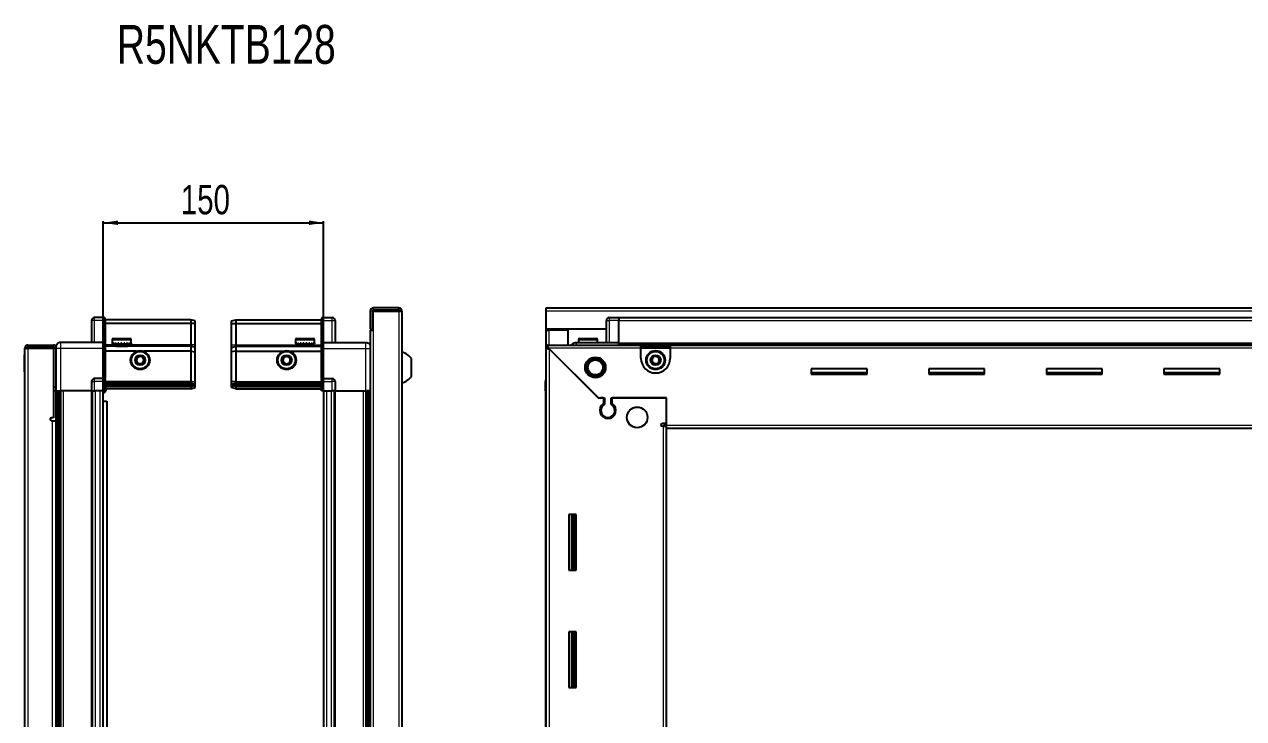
# Model space of a CAD drawing. Header units: millimetres. Extents: x 1319 to 4474, y 312 to 1769.
# Drawn here: x 2843 to 3673, y 1296 to 1769 of the extents above; entities that cross this region are included whole.
import ezdxf

# ---------------------------------------------------------------- set-up
doc = ezdxf.new("R2010")
doc.units = ezdxf.units.MM
doc.layers.add('FORMAT', color=7, linetype='Continuous')
doc.styles.add('SLDTEXTSTYLE0', font='TXT', dxfattribs={"width": 0.75})
doc.dimstyles.new('SLDDIMSTYLE0', dxfattribs={"dimtxt": 20, "dimasz": 10, "dimexe": 0, "dimexo": 0.0625, "dimgap": 5, "dimtad": 2, "dimdec": 1, "dimrnd": 1e-09, "dimzin": 12, "dimdsep": 46, "dimtxsty": 'SLDTEXTSTYLE0', "dimsah": 1, "dimcen": 0.09, "dimadec": 0, "dimazin": 3, "dimtfac": 1, "dimtofl": 0, "dimtmove": 0, "dimatfit": 3, "dimfxl": 0, "dimfrac": 2, "dimtolj": 1, "dimtzin": 12, "dimarcsym": 0})

# ---------------------------------------------------------------- blocks, each defined once
blk = doc.blocks.new('_D_5')
at = {"layer": 'FORMAT'}
for p, q in [((2896.98, 1519.33), (2896.98, 1634.82)), ((2896.98, 1633.82), (3046.98, 1633.82)), ((3046.98, 1519.33), (3046.98, 1634.82))]:
    blk.add_line(p, q, dxfattribs=at)
for points in [[(2896.98, 1633.82), (2906.98, 1632.28), (2906.98, 1635.36)], [(3046.98, 1633.82), (3036.98, 1635.36), (3036.98, 1632.28)]]:
    blk.add_solid(points, dxfattribs=at)
at = {"layer": 'FORMAT', "insert": (2949.81, 1659.6), "char_height": 20, "attachment_point": 1, "style": 'SLDTEXTSTYLE0'}
blk.add_mtext('150', dxfattribs=at)

msp = doc.modelspace()

# ---------------------------------------------------------------- linework, layer by layer
at = {"color": 7, "linetype": 'Continuous', "lineweight": 25}
for p, q in [((2897.13, 1569.32), (2891.13, 1569.32)), ((2897.13, 1569.32), (2897.46, 1569.32)), ((2897.13, 1569.32), (2897.13, 1567.32)), ((2898.33, 1568.82), (2897.46, 1569.32)), ((2898.33, 1567.32), (2898.33, 1568.82)), ((3046.49, 1569.32), (3045.63, 1568.82)), ((3046.49, 1569.32), (3045.63, 1568.82)), ((3045.63, 1568.82), (3045.63, 1567.32)), ((3046.83, 1569.32), (3046.49, 1569.32)), ((3046.83, 1569.32), (3046.49, 1569.32)), ((3046.83, 1567.32), (3046.83, 1569.32)), ((3046.83, 1569.32), (3046.83, 1569.32)), ((3046.83, 1569.32), (3052.83, 1569.32)), ((3078.83, 1573.72), (3078.83, 1561.32)), ((3080.33, 1573.72), (3080.33, 1561.32)), ((3080.83, 1560.82), (3080.83, 1573.72)), ((3080.83, 1573.72), (3098.23, 1573.72)), ((3098.23, 1575.82), (3080.93, 1575.82)), ((3098.23, 1574.32), (3080.93, 1574.32)), ((3098.23, 1574.32), (3098.23, 1575.82)), ((3098.23, 1573.72), (3100.33, 1573.72)), ((3100.33, 1573.72), (3100.33, 778.92)), ((3198.54, 1573.72), (3198.54, 1575.82)), ((3198.54, 1575.82), (4397.54, 1575.82)), ((3198.54, 1561.32), (3198.54, 1573.72)), ((3240.21, 1568.82), (3240.21, 1568.82)), ((3241.54, 1569.32), (3248.04, 1569.32)), ((3241.54, 1569.32), (3248.04, 1569.32)), ((3248.04, 1569.32), (3248.04, 1569.32)), ((3248.04, 1569.32), (3248.04, 1569.32)), ((3248.04, 1569.32), (3248.04, 1567.32)), ((4348.04, 1569.17), (3248.04, 1569.17)), ((2889.13, 1567.32), (2889.13, 1552.32)), ((2897.13, 1552.52), (2897.13, 1567.32)), ((2897.13, 1552.52), (2897.13, 1567.32)), ((2956.63, 1567.82), (2898.33, 1567.82)), ((2898.33, 1567.32), (2898.33, 1552.52)), ((2956.63, 1565.32), (2898.33, 1565.32)), ((2956.63, 1567.82), (2956.63, 1565.32)), ((2959.63, 1567.02), (2956.63, 1567.82)), ((2956.63, 1565.32), (2956.63, 1550.82)), ((2959.63, 1565.17), (2956.63, 1565.32)), ((2959.63, 1565.17), (2959.63, 1567.02)), ((2959.63, 1550.82), (2959.63, 1565.17)), ((2984.33, 1567.02), (2987.33, 1567.82)), ((2984.33, 1565.17), (2984.33, 1567.02)), ((2984.33, 1565.17), (2987.33, 1565.32)), ((2984.33, 1550.82), (2984.33, 1565.17)), ((2987.33, 1567.82), (2987.33, 1565.32)), ((2987.33, 1567.82), (3045.63, 1567.82)), ((2987.33, 1565.32), (2987.33, 1550.82)), ((2987.33, 1565.32), (3045.63, 1565.32)), ((3045.63, 1552.52), (3045.63, 1567.32)), ((3046.83, 1567.32), (3046.83, 1552.52)), ((3054.83, 1567.32), (3054.83, 1552.32)), ((3078.73, 1560.82), (3078.73, 791.82)), ((3078.73, 1560.82), (3080.83, 1560.82)), ((3078.83, 1561.32), (3080.33, 1561.32)), ((3239.54, 1561.32), (3198.54, 1561.32)), ((3198.54, 1560.82), (3198.54, 1561.32)), ((3198.54, 1560.82), (3200.64, 1560.82)), ((3198.54, 1550.57), (3198.54, 1560.82)), ((3200.04, 1560.82), (3200.04, 1561.32)), ((3213.54, 1560.82), (3200.64, 1560.82)), ((3213.54, 1550.57), (3213.54, 1560.82)), ((3239.54, 1552.32), (3239.54, 1567.32)), ((3248.04, 1552.32), (3248.04, 1567.32)), ((2897.13, 1552.32), (2868.13, 1552.32)), ((2897.13, 1552.32), (2897.13, 1552.52)), ((2897.13, 1552.32), (2898.33, 1552.32)), ((2897.13, 1548.32), (2897.13, 1552.32)), ((2898.33, 1552.52), (2898.33, 1552.32)), ((2898.33, 1552.32), (2898.33, 1548.32)), ((2903.13, 1554.22), (2903.13, 1551.82)), ((2903.93, 1555.02), (2911.09, 1555.02)), ((2911.09, 1555.02), (2915.33, 1555.02)), ((2916.13, 1551.82), (2916.13, 1554.22)), ((3027.83, 1554.22), (3027.83, 1551.32)), ((3028.63, 1555.02), (3040.03, 1555.02)), ((3040.83, 1551.32), (3040.83, 1554.22)), ((3045.63, 1552.32), (3045.63, 1552.52)), ((3046.83, 1552.32), (3045.63, 1552.32)), ((3045.63, 1548.32), (3045.63, 1552.32)), ((3046.83, 1552.52), (3046.83, 1552.32)), ((3046.83, 1552.32), (3046.83, 1548.32)), ((3046.83, 1552.32), (3075.83, 1552.32)), ((3219.04, 1552.32), (3248.04, 1552.32)), ((3220.54, 1554.22), (3220.54, 1552.32)), ((3221.34, 1555.02), (3232.74, 1555.02)), ((3233.54, 1552.32), (3233.54, 1554.22)), ((3247.96, 1550.57), (3248.04, 1552.29)), ((3248.04, 1552.32), (3248.04, 1551.82)), ((2843.63, 1543.96), (2843.33, 1543.96)), ((2843.33, 1532.39), (2843.33, 1543.96)), ((2845.13, 1548.47), (2843.63, 1548.47)), ((2843.63, 1547.97), (2843.63, 1548.47)), ((2843.63, 804.67), (2843.63, 1547.97)), ((2845.73, 1549.07), (2845.73, 1550.57)), ((2845.73, 1550.57), (2846.63, 1550.57)), ((2845.73, 1549.07), (2846.63, 1549.07)), ((2845.73, 1548.57), (2863.13, 1548.57)), ((2846.63, 1550.57), (2863.13, 1550.57)), ((2846.63, 1549.07), (2846.63, 1550.57)), ((2846.63, 1549.07), (2863.13, 1549.07)), ((2863.13, 1549.07), (2863.13, 1550.57)), ((2864.63, 1548.57), (2863.13, 1548.57)), ((2863.13, 1548.57), (2863.13, 1501.07)), ((2864.63, 1548.32), (2864.63, 1519.32)), ((2897.13, 1528.02), (2897.13, 1548.32)), ((2956.63, 1549.82), (2898.33, 1549.82)), ((2898.33, 1548.32), (2898.33, 1528.02)), ((2919.63, 1546.32), (2898.33, 1546.32)), ((2903.13, 1551.82), (2903.13, 1551.32)), ((2903.13, 1551.32), (2903.26, 1551.32)), ((2903.45, 1551.82), (2903.26, 1551.82)), ((2903.26, 1551.82), (2903.26, 1551.32)), ((2903.26, 1551.32), (2903.45, 1551.32)), ((2903.45, 1551.82), (2903.45, 1551.32)), ((2903.45, 1551.32), (2903.98, 1551.32)), ((2904.38, 1551.82), (2903.98, 1551.82)), ((2903.98, 1551.82), (2903.98, 1551.32)), ((2903.98, 1551.32), (2904.38, 1551.32)), ((2904.38, 1551.82), (2904.38, 1551.32)), ((2904.38, 1551.32), (2905.25, 1551.32)), ((2905.23, 1551.32), (2905.23, 1551.22)), ((2905.23, 1551.22), (2914.03, 1551.22)), ((2905.82, 1551.82), (2905.25, 1551.82)), ((2905.25, 1551.82), (2905.25, 1551.32)), ((2905.25, 1551.32), (2905.82, 1551.32)), ((2905.63, 1550.82), (2906.32, 1550.34)), ((2905.63, 1550.82), (2910.66, 1550.82)), ((2906.32, 1550.34), (2905.63, 1549.86)), ((2905.63, 1549.86), (2905.63, 1549.82)), ((2905.63, 1549.86), (2910.66, 1549.86)), ((2905.82, 1551.82), (2905.82, 1551.32)), ((2905.82, 1551.32), (2906.95, 1551.32)), ((2906.32, 1550.34), (2910.48, 1550.34)), ((2907.64, 1551.82), (2906.95, 1551.82)), ((2906.95, 1551.82), (2906.95, 1551.32)), ((2906.95, 1551.32), (2907.64, 1551.32)), ((2907.64, 1551.82), (2907.64, 1551.32)), ((2907.64, 1551.32), (2908.91, 1551.32)), ((2909.65, 1551.82), (2908.91, 1551.82)), ((2908.91, 1551.82), (2908.91, 1551.32)), ((2908.91, 1551.32), (2909.14, 1551.32)), ((2909.14, 1551.82), (2909.14, 1551.32)), ((2909.64, 1551.82), (2909.64, 1551.32)), ((2909.64, 1551.32), (2909.65, 1551.32)), ((2909.65, 1551.82), (2909.65, 1551.32)), ((2909.65, 1551.32), (2910.94, 1551.32)), ((2910.48, 1550.34), (2912.94, 1550.34)), ((2910.66, 1550.82), (2913.63, 1550.82)), ((2910.66, 1549.86), (2913.63, 1549.86)), ((2911.65, 1551.82), (2910.94, 1551.82)), ((2910.94, 1551.82), (2910.94, 1551.32)), ((2911, 1551.82), (2911, 1551.32)), ((2911, 1551.32), (2911.65, 1551.32)), ((2911.65, 1551.82), (2911.65, 1551.32)), ((2911.65, 1551.32), (2912.84, 1551.32)), ((2913.46, 1551.82), (2912.84, 1551.82)), ((2912.84, 1551.82), (2912.84, 1551.32)), ((2912.84, 1551.32), (2913.46, 1551.32)), ((2912.94, 1550.34), (2913.63, 1550.82)), ((2913.63, 1549.86), (2912.94, 1550.34)), ((2913.46, 1551.82), (2913.46, 1551.32)), ((2913.46, 1551.32), (2914.43, 1551.32)), ((2913.63, 1549.82), (2913.63, 1549.86)), ((2914.03, 1551.22), (2914.03, 1551.32)), ((2914.9, 1551.82), (2914.43, 1551.82)), ((2914.43, 1551.82), (2914.43, 1551.32)), ((2914.43, 1551.32), (2914.9, 1551.32)), ((2914.9, 1551.82), (2914.9, 1551.32)), ((2914.9, 1551.32), (2915.55, 1551.32)), ((2915.82, 1551.82), (2915.55, 1551.82)), ((2915.55, 1551.82), (2915.55, 1551.32)), ((2915.55, 1551.32), (2915.82, 1551.32)), ((2915.82, 1551.82), (2915.82, 1551.32)), ((2915.82, 1551.32), (2916.09, 1551.32)), ((2916.13, 1551.82), (2916.09, 1551.82)), ((2916.09, 1551.82), (2916.09, 1551.32)), ((2916.09, 1551.32), (2916.13, 1551.32)), ((2916.13, 1551.82), (2916.13, 1551.32)), ((2956.63, 1546.32), (2924.63, 1546.32)), ((2956.63, 1550.82), (2956.63, 1549.82)), ((2956.63, 1549.82), (2956.63, 1546.32)), ((2959.63, 1549.02), (2956.63, 1549.82)), ((2956.63, 1546.32), (2956.63, 1525.82)), ((2956.63, 1546.32), (2959.63, 1545.99)), ((2959.63, 1549.02), (2959.63, 1550.82)), ((2959.63, 1545.99), (2959.63, 1549.02)), ((2959.63, 1525.82), (2959.63, 1545.99)), ((2984.33, 1549.02), (2984.33, 1550.82)), ((2984.33, 1549.02), (2987.33, 1549.82)), ((2984.33, 1545.99), (2984.33, 1549.02)), ((2987.33, 1546.32), (2984.33, 1545.99)), ((2984.33, 1525.82), (2984.33, 1545.99)), ((2987.33, 1550.82), (2987.33, 1549.82)), ((2987.33, 1549.82), (2987.33, 1546.32)), ((2987.33, 1549.82), (3045.63, 1549.82)), ((2987.33, 1546.32), (2987.33, 1525.82)), ((2987.33, 1546.32), (3019.33, 1546.32)), ((3024.33, 1546.32), (3045.63, 1546.32)), ((3027.83, 1551.32), (3027.86, 1551.32)), ((3027.98, 1551.82), (3027.86, 1551.82)), ((3027.86, 1551.82), (3027.86, 1551.32)), ((3027.86, 1551.32), (3027.98, 1551.32)), ((3027.98, 1551.82), (3027.98, 1551.32)), ((3027.98, 1551.32), (3028.39, 1551.32)), ((3028.73, 1551.82), (3028.39, 1551.82)), ((3028.39, 1551.82), (3028.39, 1551.32)), ((3028.39, 1551.32), (3028.73, 1551.32)), ((3028.73, 1551.82), (3028.73, 1551.32)), ((3028.73, 1551.32), (3029.51, 1551.32)), ((3030.03, 1551.82), (3029.51, 1551.82)), ((3029.51, 1551.82), (3029.51, 1551.32)), ((3029.51, 1551.32), (3030.03, 1551.32)), ((3029.93, 1551.32), (3029.93, 1551.22)), ((3029.93, 1551.22), (3038.73, 1551.22)), ((3030.03, 1551.82), (3030.03, 1551.32)), ((3030.03, 1551.32), (3031.09, 1551.32)), ((3030.33, 1550.82), (3031.02, 1550.34)), ((3030.33, 1550.82), (3038.33, 1550.82)), ((3031.02, 1550.34), (3030.33, 1549.86)), ((3030.33, 1549.86), (3030.33, 1549.82)), ((3030.33, 1549.86), (3038.33, 1549.86)), ((3031.02, 1550.34), (3037.64, 1550.34)), ((3031.75, 1551.82), (3031.09, 1551.82)), ((3031.09, 1551.82), (3031.09, 1551.32)), ((3031.09, 1551.32), (3031.75, 1551.32)), ((3031.75, 1551.82), (3031.75, 1551.32)), ((3031.75, 1551.32), (3032.99, 1551.32)), ((3033.72, 1551.82), (3032.99, 1551.82)), ((3032.99, 1551.82), (3032.99, 1551.32)), ((3032.99, 1551.32), (3033.42, 1551.32)), ((3033.42, 1551.82), (3033.42, 1551.32)), ((3033.72, 1551.82), (3033.72, 1551.32)), ((3033.72, 1551.32), (3035.02, 1551.32)), ((3035.75, 1551.82), (3035.02, 1551.82)), ((3035.02, 1551.82), (3035.02, 1551.32)), ((3035.29, 1551.82), (3035.29, 1551.32)), ((3035.29, 1551.32), (3035.75, 1551.32)), ((3035.75, 1551.82), (3035.75, 1551.32)), ((3035.75, 1551.32), (3036.98, 1551.32)), ((3037.64, 1551.82), (3036.98, 1551.82)), ((3036.98, 1551.82), (3036.98, 1551.32)), ((3036.98, 1551.32), (3037.64, 1551.32)), ((3037.64, 1551.82), (3037.64, 1551.32)), ((3037.64, 1551.32), (3038.69, 1551.32)), ((3037.64, 1550.34), (3038.33, 1550.82)), ((3038.33, 1549.86), (3037.64, 1550.34)), ((3038.33, 1549.82), (3038.33, 1549.86)), ((3039.21, 1551.82), (3038.69, 1551.82)), ((3038.69, 1551.82), (3038.69, 1551.32)), ((3038.69, 1551.32), (3039.21, 1551.32)), ((3038.73, 1551.22), (3038.73, 1551.32)), ((3039.21, 1551.82), (3039.21, 1551.32)), ((3039.21, 1551.32), (3039.96, 1551.32)), ((3040.29, 1551.82), (3039.96, 1551.82)), ((3039.96, 1551.82), (3039.96, 1551.32)), ((3039.96, 1551.32), (3040.29, 1551.32)), ((3040.29, 1551.82), (3040.29, 1551.32)), ((3040.29, 1551.32), (3040.69, 1551.32)), ((3040.8, 1551.82), (3040.69, 1551.82)), ((3040.69, 1551.82), (3040.69, 1551.32)), ((3040.69, 1551.32), (3040.8, 1551.32)), ((3040.8, 1551.82), (3040.8, 1551.32)), ((3040.8, 1551.32), (3040.83, 1551.32)), ((3045.63, 1528.02), (3045.63, 1548.32)), ((3046.83, 1548.32), (3046.83, 1528.02)), ((3198.54, 1549.07), (3198.54, 1550.57)), ((3198.54, 1550.57), (3199.54, 1550.57)), ((3198.54, 1548.57), (3198.54, 1549.07)), ((3198.54, 1549.07), (3199.54, 1549.07)), ((3198.54, 804.07), (3198.54, 1548.57)), ((3200.04, 1548.57), (3198.54, 1548.57)), ((3199.54, 1550.57), (3263.04, 1550.57)), ((3199.54, 1549.07), (3199.54, 1550.57)), ((3200.14, 1548.47), (3234.04, 1514.57)), ((3234.74, 1513.87), (3200.64, 1547.97)), ((3248.04, 1551.17), (4348.04, 1551.17)), ((3263.04, 1548.47), (3263.04, 1550.57)), ((3263.04, 1550.57), (3283.04, 1550.57)), ((3263.04, 1549.07), (3283.04, 1549.07)), ((3263.04, 1541.57), (3263.04, 1548.47)), ((3283.04, 1550.57), (4313.04, 1550.57)), ((3283.04, 1550.57), (3283.04, 1548.47)), ((3283.04, 1548.47), (3283.04, 1541.57)), ((3106.93, 1529.32), (3106.93, 1541.32)), ((2843.33, 1532.39), (2843.63, 1532.39)), ((2897.13, 1527.82), (2891.13, 1527.82)), ((2897.13, 1527.82), (2897.13, 1528.02)), ((2897.13, 1527.82), (2897.13, 1525.82)), ((2897.13, 1527.82), (2898.33, 1527.82)), ((2898.33, 1528.02), (2898.33, 1527.82)), ((2898.33, 1527.15), (2898.33, 1527.82)), ((3045.63, 1527.82), (3045.63, 1528.02)), ((3046.83, 1527.82), (3045.63, 1527.82)), ((3045.63, 1527.82), (3045.63, 1527.15)), ((3046.83, 1528.02), (3046.83, 1527.82)), ((3046.83, 1525.82), (3046.83, 1527.82)), ((3046.83, 1527.82), (3052.83, 1527.82)), ((3046.83, 1525.82), (3046.83, 1527.82)), ((3417.04, 1534.32), (3379.04, 1534.32)), ((3379.04, 1534.32), (3379.04, 1530.82)), ((3417.04, 1531.57), (3379.04, 1531.57)), ((3379.04, 1530.82), (3417.04, 1530.82)), ((3417.04, 1530.82), (3417.04, 1534.32)), ((3497.04, 1534.32), (3459.04, 1534.32)), ((3459.04, 1534.32), (3459.04, 1530.82)), ((3497.04, 1531.57), (3459.04, 1531.57)), ((3459.04, 1530.82), (3497.04, 1530.82)), ((3497.04, 1530.82), (3497.04, 1534.32)), ((3577.04, 1534.32), (3539.04, 1534.32)), ((3539.04, 1534.32), (3539.04, 1530.82)), ((3577.04, 1531.57), (3539.04, 1531.57)), ((3539.04, 1530.82), (3577.04, 1530.82)), ((3577.04, 1530.82), (3577.04, 1534.32)), ((3657.04, 1534.32), (3619.04, 1534.32)), ((3619.04, 1534.32), (3619.04, 1530.82)), ((3657.04, 1531.57), (3619.04, 1531.57)), ((3619.04, 1530.82), (3657.04, 1530.82)), ((3657.04, 1530.82), (3657.04, 1534.32)), ((2863.13, 1522.07), (2864.63, 1522.07)), ((2864.63, 1519.32), (2863.13, 1519.32)), ((2865.28, 833.32), (2865.28, 1519.32)), ((2867.07, 1519.32), (2867.07, 833.32)), ((2867.1, 1519.32), (2867.1, 833.32)), ((2889.13, 1519.32), (2868.13, 1519.32)), ((2889.13, 1525.82), (2889.13, 1519.32)), ((2889.13, 1519.32), (2891.13, 1519.32)), ((2889.78, 833.32), (2889.78, 1519.32)), ((2897.13, 1519.32), (2891.13, 1519.32)), ((2896.98, 833.32), (2896.98, 1519.32)), ((2897.13, 1519.32), (2897.13, 1525.82)), ((2897.13, 1519.32), (2897.13, 1525.82)), ((2897.13, 1519.32), (2897.46, 1519.32)), ((2897.13, 1519.32), (2897.13, 1519.32)), ((2897.46, 1519.32), (2897.46, 1525.82)), ((2898.33, 1519.32), (2897.46, 1519.32)), ((2897.46, 1519.32), (2897.46, 1519.32)), ((2898.33, 1527.15), (2898.33, 1519.32)), ((2956.63, 1524.82), (2898.33, 1524.82)), ((2956.63, 1523.82), (2898.33, 1523.82)), ((2956.63, 1522.32), (2898.33, 1522.32)), ((2956.63, 1520.82), (2898.33, 1520.82)), ((2956.63, 1525.82), (2956.63, 1524.82)), ((2956.63, 1524.82), (2956.63, 1523.82)), ((2956.63, 1524.82), (2959.63, 1524.02)), ((2956.63, 1523.82), (2956.63, 1522.32)), ((2956.63, 1523.82), (2959.63, 1523.28)), ((2956.63, 1522.32), (2959.63, 1522.78)), ((2956.63, 1522.32), (2956.63, 1520.82)), ((2956.63, 1520.82), (2959.63, 1521.63)), ((2959.63, 1524.02), (2959.63, 1525.82)), ((2959.63, 1523.28), (2959.63, 1524.02)), ((2959.63, 1522.78), (2959.63, 1523.28)), ((2959.63, 1521.63), (2959.63, 1522.78)), ((2984.33, 1524.02), (2984.33, 1525.82)), ((2987.33, 1524.82), (2984.33, 1524.02)), ((2984.33, 1523.28), (2984.33, 1524.02)), ((2987.33, 1523.82), (2984.33, 1523.28)), ((2984.33, 1522.78), (2984.33, 1523.28)), ((2984.33, 1521.63), (2984.33, 1522.78)), ((2987.33, 1522.32), (2984.33, 1522.78)), ((2987.33, 1520.82), (2984.33, 1521.63)), ((2987.33, 1525.82), (2987.33, 1524.82)), ((2987.33, 1524.82), (2987.33, 1523.82)), ((2987.33, 1524.82), (3045.63, 1524.82)), ((2987.33, 1523.82), (2987.33, 1522.32)), ((2987.33, 1523.82), (3045.63, 1523.82)), ((2987.33, 1522.32), (3045.63, 1522.32)), ((2987.33, 1522.32), (2987.33, 1520.82)), ((2987.33, 1520.82), (3045.63, 1520.82)), ((3045.63, 1519.32), (3045.63, 1527.15)), ((3046.49, 1519.32), (3045.63, 1519.32)), ((3046.49, 1525.82), (3046.49, 1519.32)), ((3046.83, 1519.32), (3046.49, 1519.32)), ((3046.83, 1525.82), (3046.83, 1519.32)), ((3046.83, 1519.32), (3052.83, 1519.32)), ((3046.98, 1519.32), (3046.98, 833.32)), ((3054.83, 1519.32), (3052.83, 1519.32)), ((3054.18, 1519.32), (3054.18, 833.32)), ((3054.83, 1525.82), (3054.83, 1519.32)), ((3054.83, 1519.32), (3075.83, 1519.32)), ((3076.85, 833.32), (3076.85, 1519.32)), ((3076.88, 833.32), (3076.88, 1519.32)), ((3078.68, 1519.32), (3078.68, 833.32)), ((3198.04, 1525.82), (3198.04, 1519.32)), ((3198.04, 1519.32), (3198.04, 1525.82)), ((3198.04, 1519.32), (3198.04, 1519.32)), ((3198.54, 1519.32), (3198.04, 1519.32)), ((3198.19, 1519.32), (3198.19, 833.32)), ((2896.98, 1512.32), (2899.48, 1512.32)), ((2899.48, 1512.32), (2899.48, 838.82)), ((3234.04, 1514.57), (3238.24, 1514.57)), ((3235.44, 1514.57), (3234.74, 1513.87)), ((3237.54, 1514.57), (3235.44, 1514.57)), ((3237.54, 1514.57), (3237.54, 1510.68)), ((3238.24, 1514.57), (3238.24, 1510.29)), ((3242.84, 1514.57), (3280.54, 1514.57)), ((3242.84, 1510.29), (3242.84, 1514.57)), ((3243.54, 1510.68), (3243.54, 1514.57)), ((3280.54, 1514.57), (3243.54, 1514.57)), ((3280.54, 1495.92), (3280.54, 1514.57)), ((3280.54, 1497.32), (3280.54, 1514.57)), ((2863.13, 1501.07), (2861.78, 1501.07)), ((2861.78, 1499.07), (2862.53, 1499.07)), ((2862.53, 1499.07), (2864.63, 1499.07)), ((2864.63, 1499.07), (2864.63, 853.57)), ((3238.54, 1501.71), (3238.54, 1500.95)), ((3277.69, 1497.32), (3280.54, 1497.32)), ((3278.44, 1495.32), (3277.69, 1495.32)), ((3278.44, 1495.32), (3280.54, 1495.32)), ((3280.54, 1496.32), (3278.54, 1496.32)), ((3278.54, 1496.32), (3278.54, 1495.32)), ((3280.54, 1493.82), (3280.54, 1495.92)), ((4315.54, 1493.82), (3280.54, 1493.82)), ((3280.54, 858.82), (3280.54, 1493.82)), ((3219.04, 1435.32), (3214.04, 1435.32)), ((3214.04, 1435.32), (3214.04, 1397.32)), ((3216.19, 1397.32), (3216.19, 1435.32)), ((3217.98, 1397.32), (3217.98, 1435.32)), ((3218.01, 1397.32), (3218.01, 1435.32)), ((3219.04, 1397.32), (3219.04, 1435.32)), ((3214.04, 1397.32), (3219.04, 1397.32)), ((3219.04, 1355.32), (3214.04, 1355.32)), ((3214.04, 1355.32), (3214.04, 1317.32)), ((3216.19, 1317.32), (3216.19, 1355.32)), ((3217.98, 1317.32), (3217.98, 1355.32)), ((3218.01, 1317.32), (3218.01, 1355.32)), ((3219.04, 1317.32), (3219.04, 1355.32)), ((3214.04, 1317.32), (3219.04, 1317.32))]:
    msp.add_line(p, q, dxfattribs=at)
at = {"color": 8, "linetype": 'Continuous', "lineweight": 18}
for p, q in [((2891.13, 1567.32), (2891.13, 1569.32)), ((3052.83, 1567.32), (3052.83, 1569.32)), ((3080.33, 1573.72), (3078.83, 1573.72)), ((3080.93, 1574.32), (3080.93, 1575.82)), ((3098.23, 1573.72), (3098.23, 778.92)), ((4397.54, 1573.72), (3198.54, 1573.72)), ((3241.54, 1569.32), (3241.54, 1567.32)), ((2891.13, 1567.32), (2889.13, 1567.32)), ((2891.13, 1552.32), (2891.13, 1567.32)), ((2897.13, 1567.32), (2891.13, 1567.32)), ((2897.13, 1567.32), (2898.33, 1567.32)), ((3046.83, 1567.32), (3045.63, 1567.32)), ((3046.83, 1567.32), (3052.83, 1567.32)), ((3052.83, 1552.32), (3052.83, 1567.32)), ((3052.83, 1567.32), (3054.83, 1567.32)), ((3080.83, 1560.82), (3080.83, 791.82)), ((3200.64, 1560.82), (3200.64, 1561.32)), ((3200.64, 1550.57), (3200.64, 1560.82)), ((3239.54, 1567.32), (3241.54, 1567.32)), ((3241.54, 1567.32), (3241.54, 1552.32)), ((3248.04, 1567.32), (3241.54, 1567.32)), ((4348.04, 1567.17), (3248.04, 1567.17)), ((2897.13, 1552.52), (2898.33, 1552.52)), ((2903.13, 1554.22), (2911.3, 1554.22)), ((2911.3, 1554.22), (2916.13, 1554.22)), ((3027.83, 1554.22), (3040.83, 1554.22)), ((3045.63, 1552.52), (3046.83, 1552.52)), ((3220.54, 1554.22), (3233.54, 1554.22)), ((2845.73, 1548.57), (2845.73, 804.07)), ((2868.13, 1519.32), (2868.13, 1548.32)), ((2897.13, 1548.32), (2868.13, 1548.32)), ((2897.13, 1548.32), (2898.33, 1548.32)), ((2905.63, 1550.82), (2898.33, 1550.82)), ((2956.63, 1550.82), (2913.63, 1550.82)), ((2959.63, 1550.82), (2956.63, 1550.82)), ((2984.33, 1550.82), (2987.33, 1550.82)), ((2987.33, 1550.82), (3030.33, 1550.82)), ((3038.33, 1550.82), (3045.63, 1550.82)), ((3046.83, 1548.32), (3045.63, 1548.32)), ((3046.83, 1548.32), (3075.83, 1548.32)), ((3075.83, 1519.32), (3075.83, 1548.32)), ((3263.04, 1548.47), (3200.14, 1548.47)), ((3200.64, 1547.97), (3200.64, 804.67)), ((4348.04, 1551.82), (3248.04, 1551.82)), ((4348.04, 1550.59), (3248.04, 1550.59)), ((3263.04, 1548.47), (3283.04, 1548.47)), ((4313.04, 1548.47), (3283.04, 1548.47)), ((2891.13, 1525.82), (2891.13, 1527.82)), ((2897.13, 1528.02), (2898.33, 1528.02)), ((3045.63, 1528.02), (3046.83, 1528.02)), ((3052.83, 1525.82), (3052.83, 1527.82)), ((2864.63, 1499.07), (2864.63, 1519.32)), ((2865.86, 1519.32), (2865.86, 833.32)), ((2868.31, 833.32), (2868.31, 1519.32)), ((2869.72, 1519.32), (2869.72, 833.32)), ((2889.13, 1525.82), (2891.13, 1525.82)), ((2889.13, 833.32), (2889.13, 1519.32)), ((2891.13, 1519.32), (2891.13, 1525.82)), ((2897.13, 1525.82), (2891.13, 1525.82)), ((2891.78, 833.32), (2891.78, 1519.32)), ((2894.98, 833.32), (2894.98, 1519.32)), ((2897.13, 1525.82), (2897.46, 1525.82)), ((2897.13, 1519.32), (2897.46, 1519.32)), ((2956.63, 1525.82), (2898.33, 1525.82)), ((2956.63, 1525.82), (2959.63, 1525.82)), ((2987.33, 1525.82), (2984.33, 1525.82)), ((2987.33, 1525.82), (3045.63, 1525.82)), ((3046.83, 1525.82), (3046.49, 1525.82)), ((3046.83, 1525.82), (3052.83, 1525.82)), ((3048.98, 1519.32), (3048.98, 833.32)), ((3052.18, 1519.32), (3052.18, 833.32)), ((3054.83, 1525.82), (3052.83, 1525.82)), ((3052.83, 1519.32), (3052.83, 1525.82)), ((3054.83, 1519.32), (3054.83, 833.32)), ((3074.23, 833.32), (3074.23, 1519.32)), ((3075.64, 1519.32), (3075.64, 833.32)), ((3078.09, 833.32), (3078.09, 1519.32)), ((3198.54, 1525.82), (3198.04, 1525.82)), ((2862.53, 853.57), (2862.53, 1499.07)), ((3278.44, 857.32), (3278.44, 1495.32)), ((3280.54, 1495.92), (4315.54, 1495.92)), ((3215.54, 1435.32), (3215.54, 1397.32)), ((3216.77, 1435.32), (3216.77, 1397.32)), ((3215.54, 1355.32), (3215.54, 1317.32)), ((3216.77, 1355.32), (3216.77, 1317.32))]:
    msp.add_line(p, q, dxfattribs=at)
at = {"color": 7, "linetype": 'Continuous', "lineweight": 25}
for centre, radius in [((2922.13, 1540.32), 6.5), ((3021.83, 1540.32), 6.5), ((3273.04, 1540.32), 6.5), ((2922.13, 1540.32), 3.46), ((3021.83, 1540.32), 3.46), ((3232.04, 1535.32), 7), ((3232.04, 1535.32), 6.02), ((3232.04, 1535.32), 5.1), ((3273.04, 1540.32), 3.46), ((3260.54, 1501.32), 7)]:
    msp.add_circle(centre, radius, dxfattribs=at)
at = {"color": 8, "linetype": 'Continuous', "lineweight": 18}
for centre in [(2922.13, 1540.32), (3021.83, 1540.32), (3273.04, 1540.32)]:
    msp.add_circle(centre, 5.7, dxfattribs=at)
at = {"color": 7, "linetype": 'Continuous', "lineweight": 25}
for centre, radius, start, end in [((2891.13, 1567.32), 2, 90, 180), ((3052.83, 1567.32), 2, 0, 90), ((3080.93, 1573.72), 2.1, 90, 180), ((3080.93, 1573.72), 0.6, 90, 180), ((3098.23, 1573.72), 2.1, 360, 90), ((3098.23, 1573.72), 0.6, 360, 90), ((3241.54, 1567.32), 2, 90, 180), ((3241.54, 1567.32), 2, 123.94202, 131.40962), ((3241.54, 1567.32), 2, 90, 108.58003), ((2903.93, 1554.22), 0.8, 90, 180), ((2915.33, 1554.22), 0.8, 0, 90), ((3028.63, 1554.22), 0.8, 90, 180), ((3040.03, 1554.22), 0.8, 0, 90), ((3221.34, 1554.22), 0.8, 90, 180), ((3232.74, 1554.22), 0.8, 0, 90), ((3239.34, 1552.52), 0.2, 270, 0), ((2845.63, 1548.07), 0.5, 90, 117.7907), ((2863.03, 1548.47), 0.6, 9.59407, 90), ((2863.03, 1548.47), 2.1, 32.2369, 87.2706), ((2905.23, 1550.82), 0.4, 0, 90), ((2914.03, 1550.82), 0.4, 90, 180), ((3029.93, 1550.82), 0.4, 0, 90), ((3038.73, 1550.82), 0.4, 90, 180), ((3097.3, 1534.3), 11.91, 36.1266, 75.29965), ((2922.13, 1540.32), 2.5, 161.00659, 221.00659), ((2922.13, 1540.32), 2.5, 101.00659, 161.00659), ((2922.13, 1540.32), 2.5, 221.00659, 281.00659), ((2922.13, 1540.32), 2.5, 41.00659, 101.00659), ((2922.13, 1540.32), 2.5, 281.00659, 341.00659), ((2922.13, 1540.32), 2.5, 341.00659, 41.00659), ((3021.83, 1540.32), 2.5, 120.74103, 180.74103), ((3021.83, 1540.32), 2.5, 180.74103, 240.74103), ((3021.83, 1540.32), 2.5, 60.74103, 120.74103), ((3021.83, 1540.32), 2.5, 240.74103, 300.74103), ((3021.83, 1540.32), 2.5, 0.74103, 60.74103), ((3021.83, 1540.32), 2.5, 300.74103, 0.74103), ((3273.04, 1541.57), 10, 180, 270), ((3273.04, 1540.32), 2.5, 134.01559, 194.01559), ((3273.04, 1540.32), 2.5, 194.01559, 254.01559), ((3273.04, 1540.32), 2.5, 74.01559, 134.01559), ((3273.04, 1540.32), 2.5, 254.01559, 314.01559), ((3273.04, 1541.57), 10, 270, 0), ((3273.04, 1540.32), 2.5, 14.01559, 74.01559), ((3273.04, 1540.32), 2.5, 314.01559, 14.01559), ((2891.13, 1525.82), 2, 90, 180), ((3052.83, 1525.82), 2, 0, 90), ((3097.3, 1536.35), 11.91, 284.70035, 323.8734), ((2894.48, 1521.97), 5, 300, 346.70293), ((3200.04, 1525.82), 2, 138.59038, 180), ((3240.54, 1506.07), 5.5, 123.05573, 56.94427), ((3240.54, 1506.07), 4.8, 118.63099, 61.36901), ((2861.78, 1500.07), 1, 90, 270), ((3277.69, 1496.32), 1, 90, 270)]:
    msp.add_arc(centre, radius, start, end, dxfattribs=at)
for centre, start_param, end_param in [((2900.92, 1525.82), 2.418858, 3.141593), ((3043.03, 1525.82), 0, 0.722734)]:
    msp.add_ellipse(centre, major_axis=(3.46, 0), ratio=0.57735, start_param=start_param, end_param=end_param, dxfattribs=at)
for points, knots in [([(2868.13, 1552.32), (2867.69, 1552.28), (2867.01, 1552.2), (2866.19, 1551.77), (2865.63, 1551.32), (2865.18, 1550.76), (2864.75, 1549.94), (2864.67, 1549.26), (2864.63, 1548.82)], [0, 0, 0, 0, 0.239457, 0.368361, 0.5, 0.631639, 0.760543, 1, 1, 1, 1]), ([(3075.83, 1552.32), (3076.27, 1552.28), (3076.95, 1552.21), (3077.76, 1551.77), (3078.31, 1551.33), (3078.59, 1550.96), (3078.73, 1550.77)], [0, 0, 0, 0, 0.384298, 0.591173, 0.802437, 1, 1, 1, 1]), ([(3215.82, 1550.57), (3215.94, 1550.77), (3216.33, 1551.42), (3217.48, 1552.13), (3218.52, 1552.26), (3219.04, 1552.32)], [0, 0, 0, 0, 0.18225, 0.591125, 1, 1, 1, 1]), ([(3248.04, 1552.32), (3248.04, 1552.29), (3248.04, 1552.21), (3248.04, 1551.59), (3248.04, 1551.01), (3248.04, 1550.62), (3248.04, 1550.59)], [0, 0, 0, 0, 0.324279, 0.648558, 0.972836, 1, 1, 1, 1]), ([(2845.73, 1550.57), (2845.47, 1550.55), (2844.98, 1550.49), (2844.34, 1550.1), (2843.87, 1549.54), (2843.65, 1548.96), (2843.63, 1548.6), (2843.63, 1548.47)], [0, 0, 0, 0, 0.230255, 0.448522, 0.666786, 0.88505, 1, 1, 1, 1]), ([(2843.63, 1547.97), (2843.65, 1548.02), (2843.71, 1548.11), (2844.1, 1548.24), (2844.66, 1548.37), (2845.24, 1548.48), (2845.6, 1548.55), (2845.73, 1548.57)], [0, 0, 0, 0, 0.230255, 0.448522, 0.666786, 0.88505, 1, 1, 1, 1]), ([(2864.63, 1548.82), (2864.63, 1548.82), (2864.63, 1548.8), (2864.63, 1548.69), (2864.63, 1548.52), (2864.63, 1548.39), (2864.63, 1548.32)], [0, 0, 0, 0, 0.249394, 0.500333, 0.750167, 1, 1, 1, 1]), ([(3198.54, 1548.57), (3198.56, 1548.53), (3198.62, 1548.44), (3199.01, 1548.3), (3199.57, 1548.17), (3200.15, 1548.06), (3200.51, 1548), (3200.64, 1547.97)], [0, 0, 0, 0, 0.230255, 0.448522, 0.666786, 0.88505, 1, 1, 1, 1]), ([(3200.14, 1548.47), (3200.09, 1548.73), (3200, 1549.22), (3199.87, 1549.86), (3199.74, 1550.33), (3199.63, 1550.55), (3199.56, 1550.57), (3199.54, 1550.57)], [0, 0, 0, 0, 0.230255, 0.448522, 0.666786, 0.88505, 1, 1, 1, 1]), ([(2919.29, 1539.77), (2919.46, 1540.26), (2919.78, 1541.17), (2920.09, 1542.08), (2920.23, 1542.5)], [0, 0, 0, 0, 0.534686, 1, 1, 1, 1]), ([(2921.19, 1537.59), (2920.96, 1537.85), (2920.42, 1538.48), (2919.77, 1539.23), (2919.38, 1539.68), (2919.29, 1539.77)], [0, 0, 0, 0, 0.362901, 0.866875, 1, 1, 1, 1]), ([(2920.23, 1542.5), (2920.74, 1542.6), (2921.69, 1542.78), (2922.63, 1542.97), (2923.07, 1543.05)], [0, 0, 0, 0, 0.534686, 1, 1, 1, 1]), ([(2924.02, 1538.14), (2923.51, 1538.05), (2922.57, 1537.86), (2921.63, 1537.68), (2921.19, 1537.59)], [0, 0, 0, 0, 0.534686, 1, 1, 1, 1]), ([(2923.07, 1543.05), (2923.15, 1542.96), (2923.54, 1542.51), (2924.19, 1541.76), (2924.73, 1541.13), (2924.96, 1540.87)], [0, 0, 0, 0, 0.133125, 0.637099, 1, 1, 1, 1]), ([(2924.96, 1540.87), (2924.79, 1540.39), (2924.48, 1539.47), (2924.17, 1538.57), (2924.02, 1538.14)], [0, 0, 0, 0, 0.534686, 1, 1, 1, 1]), ([(3019.31, 1541.73), (3019.75, 1542), (3020.58, 1542.49), (3021.41, 1542.98), (3021.79, 1543.21)], [0, 0, 0, 0, 0.534686, 1, 1, 1, 1]), ([(3019.35, 1538.85), (3019.34, 1538.97), (3019.34, 1539.57), (3019.32, 1540.57), (3019.31, 1541.39), (3019.31, 1541.73)], [0, 0, 0, 0, 0.133125, 0.637099, 1, 1, 1, 1]), ([(3021.86, 1537.44), (3021.41, 1537.69), (3020.57, 1538.16), (3019.74, 1538.63), (3019.35, 1538.85)], [0, 0, 0, 0, 0.5346859, 1, 1, 1, 1]), ([(3021.79, 1543.21), (3022.24, 1542.96), (3023.08, 1542.49), (3023.92, 1542.02), (3024.31, 1541.8)], [0, 0, 0, 0, 0.534686, 1, 1, 1, 1]), ([(3024.35, 1538.91), (3023.9, 1538.65), (3023.07, 1538.16), (3022.25, 1537.67), (3021.86, 1537.44)], [0, 0, 0, 0, 0.534686, 1, 1, 1, 1]), ([(3024.31, 1541.8), (3024.31, 1541.45), (3024.32, 1540.63), (3024.34, 1539.64), (3024.34, 1539.04), (3024.35, 1538.91)], [0, 0, 0, 0, 0.362901, 0.866875, 1, 1, 1, 1]), ([(3270.26, 1541.12), (3270.63, 1541.48), (3271.33, 1542.15), (3272.02, 1542.81), (3272.34, 1543.12)], [0, 0, 0, 0, 0.534686, 1, 1, 1, 1]), ([(3270.96, 1538.32), (3270.88, 1538.65), (3270.68, 1539.45), (3270.44, 1540.42), (3270.29, 1541), (3270.26, 1541.12)], [0, 0, 0, 0, 0.362901, 0.866875, 1, 1, 1, 1]), ([(3273.74, 1537.52), (3273.24, 1537.66), (3272.31, 1537.93), (3271.39, 1538.19), (3270.96, 1538.32)], [0, 0, 0, 0, 0.534686, 1, 1, 1, 1]), ([(3272.34, 1543.12), (3272.83, 1542.98), (3273.76, 1542.72), (3274.68, 1542.45), (3275.11, 1542.33)], [0, 0, 0, 0, 0.534686, 1, 1, 1, 1]), ([(3275.81, 1539.53), (3275.44, 1539.17), (3274.75, 1538.5), (3274.06, 1537.83), (3273.74, 1537.52)], [0, 0, 0, 0, 0.534686, 1, 1, 1, 1]), ([(3275.11, 1542.33), (3275.14, 1542.21), (3275.29, 1541.63), (3275.53, 1540.66), (3275.73, 1539.86), (3275.81, 1539.53)], [0, 0, 0, 0, 0.133125, 0.637099, 1, 1, 1, 1]), ([(2864.63, 1519.32), (2864.67, 1519.32), (2864.74, 1519.32), (2865.35, 1519.32), (2866.23, 1519.32), (2867.22, 1519.32), (2867.87, 1519.32), (2868.13, 1519.32)], [0, 0, 0, 0, 0.214694, 0.429388, 0.644082, 0.858775, 1, 1, 1, 1]), ([(3078.68, 1519.32), (3078.64, 1519.32), (3078.42, 1519.32), (3077.7, 1519.32), (3076.74, 1519.32), (3076.09, 1519.32), (3075.83, 1519.32)], [0, 0, 0, 0, 0.071707, 0.420979, 0.770251, 1, 1, 1, 1])]:
    msp.add_open_spline(points, degree=3, knots=knots, dxfattribs=at)
at = {"color": 8, "linetype": 'Continuous', "lineweight": 18}
for points in [[(2868.13, 1548.32), (2868.13, 1548.85), (2868.13, 1549.9), (2868.13, 1551.22), (2868.13, 1552.14), (2868.13, 1552.26), (2868.13, 1552.32)], [(3075.83, 1548.32), (3075.83, 1548.85), (3075.83, 1549.9), (3075.83, 1551.22), (3075.83, 1552.14), (3075.83, 1552.26), (3075.83, 1552.32)]]:
    msp.add_open_spline(points, degree=3, dxfattribs=at)
for points, knots in [([(3219.04, 1552.32), (3219.04, 1552.28), (3219.04, 1552.2), (3219.04, 1551.77), (3219.04, 1551.31), (3219.04, 1550.9), (3219.04, 1550.63), (3219.04, 1550.57)], [0, 0, 0, 0, 0.359753, 0.553414, 0.751185, 0.948956, 1, 1, 1, 1]), ([(2868.13, 1548.32), (2867.69, 1548.32), (2867.01, 1548.32), (2866.19, 1548.32), (2865.63, 1548.32), (2865.18, 1548.32), (2864.75, 1548.32), (2864.67, 1548.32), (2864.63, 1548.32)], [0, 0, 0, 0, 0.239457, 0.368361, 0.5, 0.631639, 0.760543, 1, 1, 1, 1]), ([(3075.83, 1548.32), (3076.27, 1548.32), (3076.95, 1548.32), (3077.76, 1548.32), (3078.31, 1548.32), (3078.59, 1548.32), (3078.73, 1548.32)], [0, 0, 0, 0, 0.384298, 0.591173, 0.802437, 1, 1, 1, 1])]:
    msp.add_open_spline(points, degree=3, knots=knots, dxfattribs=at)
at = {"color": 7, "linetype": 'Continuous', "lineweight": 25}
for points in [[(2845.73, 1549.07), (2845.65, 1549.06), (2845.49, 1549.05), (2845.29, 1548.91), (2845.15, 1548.71), (2845.14, 1548.55), (2845.13, 1548.47)], [(3200.14, 1548.47), (3200.09, 1548.55), (3199.99, 1548.71), (3199.84, 1548.91), (3199.69, 1549.05), (3199.59, 1549.06), (3199.54, 1549.07)], [(3200.04, 1548.57), (3200.05, 1548.52), (3200.06, 1548.42), (3200.2, 1548.27), (3200.4, 1548.12), (3200.56, 1548.02), (3200.64, 1547.97)]]:
    msp.add_open_spline(points, degree=3, dxfattribs=at)

# ---------------------------------------------------------------- texts
at = {"layer": 'FORMAT', "insert": (2906.33, 1768.5), "char_height": 26.458, "attachment_point": 1, "style": 'SLDTEXTSTYLE0'}
msp.add_mtext('R5NKTB128', dxfattribs=at)

# ---------------------------------------------------------------- dimensions: what is measured, and where the dimension line sits
at = {"layer": 'FORMAT'}
dim = msp.add_linear_dim(base=(3046.98, 1633.82), p1=(2896.98, 1519.32), p2=(3046.98, 1519.32), angle=0, dimstyle='SLDDIMSTYLE0', dxfattribs=at)
dim.commit()
dim.dimension.update_dxf_attribs({"geometry": '_D_5', "text_midpoint": (2971.98, 1633.82), "dimtype": 160})

doc.saveas('drawing.dxf')
